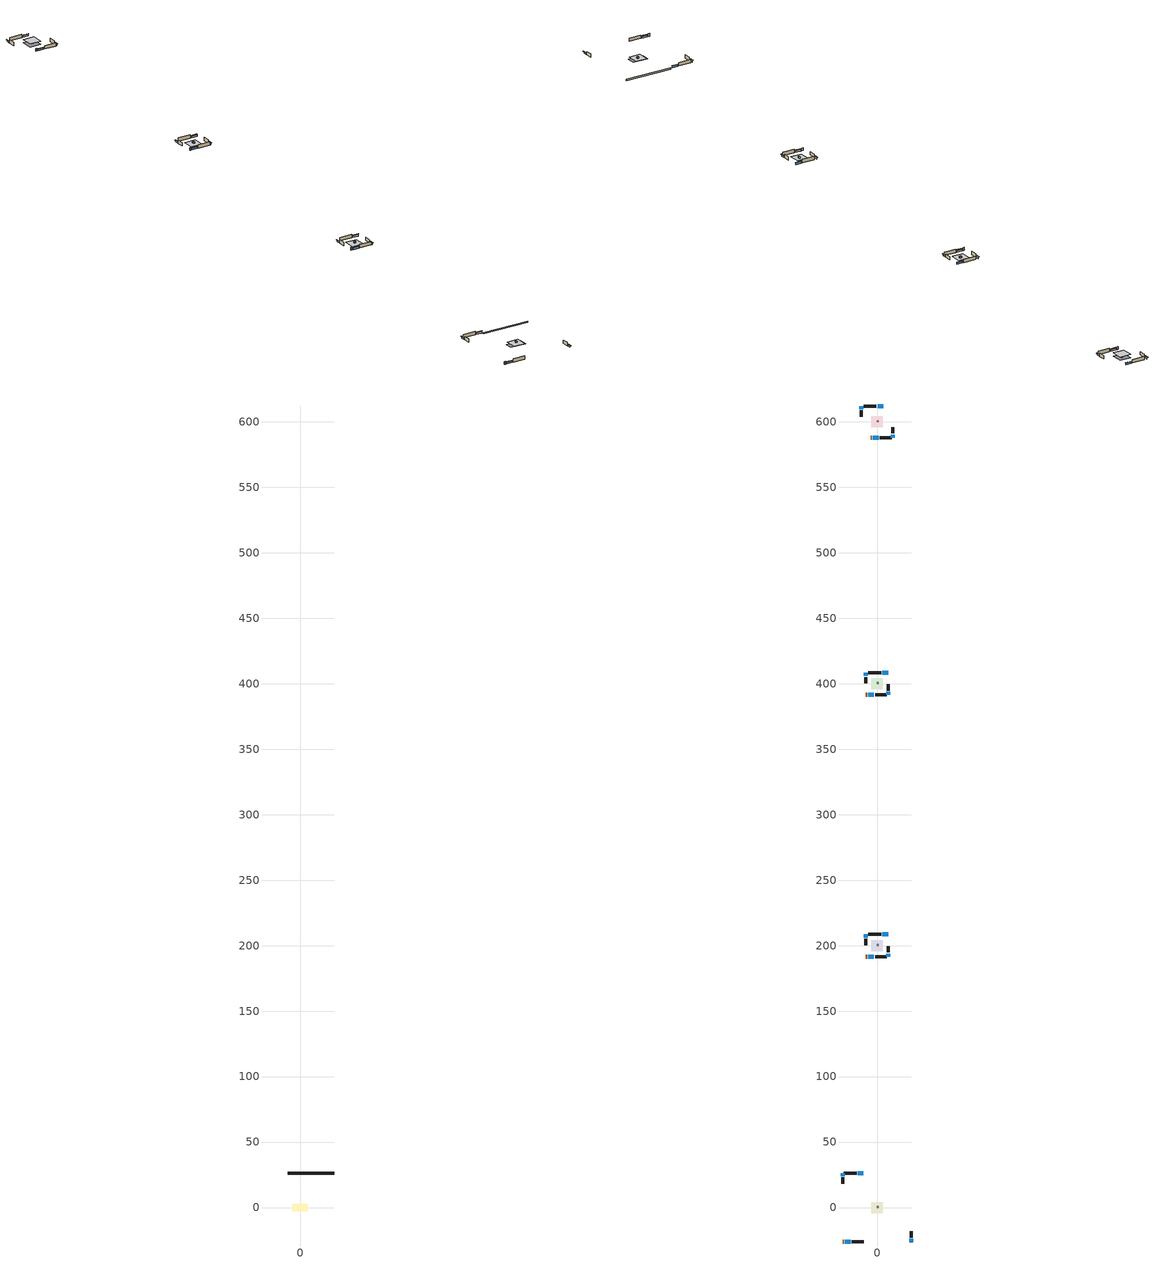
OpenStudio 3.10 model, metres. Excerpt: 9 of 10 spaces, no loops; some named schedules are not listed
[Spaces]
unit1_crawlspace___unvented_1
 floor foundation (unit1_Slab1_construction): -5.95,-2.98 -5.95,2.98 5.95,2.98 5.95,-2.98 z-0.91
 wall foundation (unit1_FoundationWall1_construction): 26.34,26.34 -9.39,26.34 z-0.91:0
unit1_central_ac_and_furnace_airloop_ret_air_space
 floor adiabatic (unit1_AdiabaticConst): 0,0 0,1 1,1 1,0 z0
 wall adiabatic (unit1_AdiabaticConst): 0,0 1,0 1,1 0,1 0,0 z0:1
 ceiling adiabatic (unit1_AdiabaticConst): 1,0 1,1 0,1 0,0 z1
unit1_conditioned_space_1
 floor to unit1_crawlspace___unvented_1 (unit1_Floor1_construction): -4.21,-4.21 -4.21,4.21 4.21,4.21 4.21,-4.21 z0
 wall outside (unit1_AdiabaticWallConstruction_1): -26.34,-26.34 -25.42,-26.34 z0:2.03
 wall outside (unit1_AdiabaticWallConstruction): -26.34,26.34 -26.34,23.89 / 26.34,-26.34 26.34,-23.89 z0:1.07; -24.49,-26.34 -20.09,-26.34 / -10.32,26.34 -14.72,26.34 z0:1.19
 wall outside (unit1_Wall4_construction): -26.34,22.96 -26.34,18.07 z0:2.44
 wall outside (unit1_Wall3_construction): -19.16,-26.34 -10.16,-26.34 z0:2.44
 wall outside (unit1_Wall2_construction): 26.34,-22.96 26.34,-18.07 z0:2.44
 wall outside (unit1_Wall1_construction): -15.65,26.34 -25.41,26.34 z0:2.44
 window (unit1_WindowConstruction_3): -26.34,26.34 -26.34,23.89 z0:1.07
 window (unit1_WindowConstruction_2): -24.49,-26.34 -20.09,-26.34 z0:1.19
 window (unit1_WindowConstruction_1): 26.34,-26.34 26.34,-23.89 z0:1.07
 window (unit1_WindowConstruction): -10.32,26.34 -14.72,26.34 z0:1.19
 door (unit1_Door): -26.34,-26.34 -25.42,-26.34 z0:2.03
 ceiling adiabatic (unit1_Floor2_construction): 4.21,-4.21 4.21,4.21 -4.21,4.21 -4.21,-4.21 z0
unit2_central_ac_and_furnace_airloop_ret_air_space
 floor adiabatic (unit2_AdiabaticConst): 0,200 0,201 1,201 1,200 z0
 wall adiabatic (unit2_AdiabaticConst): 0,200 1,200 1,201 0,201 0,200 z0:1
 ceiling adiabatic (unit2_AdiabaticConst): 1,200 1,201 0,201 0,200 z1
unit2_conditioned_space_1
 floor adiabatic (unit2_Floor1_2_construction): -4.21,195.79 -4.21,204.21 4.21,204.21 4.21,195.79 z0
 wall outside (unit2_AdiabaticWallConstruction_1): -8.55,191.45 -7.64,191.45 z0:2.03
 wall outside (unit2_AdiabaticWallConstruction): -8.55,208.55 -8.55,206.1 / 8.55,191.45 8.55,193.9 z0:1.07; -6.71,191.45 -2.31,191.45 / 8.55,208.55 4.15,208.55 z0:1.19
 wall outside (unit2_Wall4_2_construction): -8.55,205.17 -8.55,200.29 z0:2.44
 wall outside (unit2_Wall3_2_construction): -1.38,191.45 7.62,191.45 z0:2.44
 wall outside (unit2_Wall2_2_construction): 8.55,194.83 8.55,199.71 z0:2.44
 wall outside (unit2_Wall1_2_construction): 3.22,208.55 -6.54,208.55 z0:2.44
 window (unit2_WindowConstruction_3): -8.55,208.55 -8.55,206.1 z0:1.07
 window (unit2_WindowConstruction_2): -6.71,191.45 -2.31,191.45 z0:1.19
 window (unit2_WindowConstruction_1): 8.55,191.45 8.55,193.9 z0:1.07
 window (unit2_WindowConstruction): 8.55,208.55 4.15,208.55 z0:1.19
 door (unit2_Door): -8.55,191.45 -7.64,191.45 z0:2.03
 ceiling adiabatic (unit2_Floor2_2_construction): 4.21,195.79 4.21,204.21 -4.21,204.21 -4.21,195.79 z0
unit3_central_ac_and_furnace_airloop_ret_air_space
 floor adiabatic (unit3_AdiabaticConst): 0,400 0,401 1,401 1,400 z0
 wall adiabatic (unit3_AdiabaticConst): 0,400 1,400 1,401 0,401 0,400 z0:1
 ceiling adiabatic (unit3_AdiabaticConst): 1,400 1,401 0,401 0,400 z1
unit3_conditioned_space_1
 floor adiabatic (unit3_Floor1_3_construction): -4.21,395.79 -4.21,404.21 4.21,404.21 4.21,395.79 z0
 wall outside (unit3_AdiabaticWallConstruction_1): -8.55,391.45 -7.64,391.45 z0:2.03
 wall outside (unit3_AdiabaticWallConstruction): -8.55,408.55 -8.55,406.1 / 8.55,391.45 8.55,393.9 z0:1.07; -6.71,391.45 -2.31,391.45 / 8.55,408.55 4.15,408.55 z0:1.19
 wall outside (unit3_Wall4_3_construction): -8.55,405.17 -8.55,400.29 z0:2.44
 wall outside (unit3_Wall3_3_construction): -1.38,391.45 7.62,391.45 z0:2.44
 wall outside (unit3_Wall2_3_construction): 8.55,394.83 8.55,399.71 z0:2.44
 wall outside (unit3_Wall1_3_construction): 3.22,408.55 -6.54,408.55 z0:2.44
 window (unit3_WindowConstruction_3): -8.55,408.55 -8.55,406.1 z0:1.07
 window (unit3_WindowConstruction_2): -6.71,391.45 -2.31,391.45 z0:1.19
 window (unit3_WindowConstruction_1): 8.55,391.45 8.55,393.9 z0:1.07
 window (unit3_WindowConstruction): 8.55,408.55 4.15,408.55 z0:1.19
 door (unit3_Door): -8.55,391.45 -7.64,391.45 z0:2.03
 ceiling adiabatic (unit3_Floor2_3_construction): 4.21,395.79 4.21,404.21 -4.21,404.21 -4.21,395.79 z0
unit4_central_ac_and_furnace_airloop_ret_air_space
 floor adiabatic (unit4_AdiabaticConst): 0,600 0,601 1,601 1,600 z0
 wall adiabatic (unit4_AdiabaticConst): 0,600 1,600 1,601 0,601 0,600 z0:1
 ceiling adiabatic (unit4_AdiabaticConst): 1,600 1,601 0,601 0,600 z1
unit4_conditioned_space_1
 floor adiabatic (unit4_Floor1_4_construction): -4.21,595.79 -4.21,604.21 4.21,604.21 4.21,595.79 z0
 wall outside (unit4_AdiabaticWallConstruction_1): -4.94,587.84 -4.02,587.84 z0:2.03
 wall outside (unit4_AdiabaticWallConstruction): -12.16,612.16 -12.16,609.71 / 12.16,587.84 12.16,590.29 z0:1.07; -3.1,587.84 1.31,587.84 / 4.94,612.16 0.54,612.16 z0:1.19
 wall outside (unit4_Wall4_4_construction): -12.16,608.79 -12.16,603.9 z0:2.44
 wall outside (unit4_Wall3_4_construction): 2.23,587.84 11.23,587.84 z0:2.44
 wall outside (unit4_Wall2_4_construction): 12.16,591.21 12.16,596.1 z0:2.44
 wall outside (unit4_Wall1_4_construction): -0.39,612.16 -10.15,612.16 z0:2.44
 window (unit4_WindowConstruction_3): -12.16,612.16 -12.16,609.71 z0:1.07
 window (unit4_WindowConstruction_2): -3.1,587.84 1.3,587.84 z0:1.19
 window (unit4_WindowConstruction_1): 12.16,587.84 12.16,590.29 z0:1.07
 window (unit4_WindowConstruction): 4.94,612.16 0.54,612.16 z0:1.19
 door (unit4_Door): -4.94,587.84 -4.02,587.84 z0:2.03
 ceiling to unit4_attic___vented_1 (unit4_Floor2_4_construction): 4.21,595.79 4.21,604.21 -4.21,604.21 -4.21,595.79 z2.44
shading: -26.34,23.58 -26.34,26.64 -26.95,26.64 -26.95,23.58 z1.37; -19.79,-26.34 -24.8,-26.34 -24.8,-26.95 -19.79,-26.95 z1.49; 26.34,-23.58 26.34,-26.64 26.95,-26.64 26.95,-23.58 z1.37; -15.02,26.34 -10.01,26.34 -10.01,26.95 -15.02,26.95 z1.49; -8.55,205.8 -8.55,208.85 -9.16,208.85 -9.16,205.8 z1.37; -2,191.45 -7.01,191.45 -7.01,190.84 -2,190.84 z1.49; 8.55,194.2 8.55,191.15 9.16,191.15 9.16,194.2 z1.37; 3.85,208.55 8.85,208.55 8.85,209.16 3.85,209.16 z1.49; -8.55,405.8 -8.55,408.85 -9.16,408.85 -9.16,405.8 z1.37; -2,391.45 -7.01,391.45 -7.01,390.84 -2,390.84 z1.49; 8.55,394.2 8.55,391.15 9.16,391.15 9.16,394.2 z1.37; 3.85,408.55 8.85,408.55 8.85,409.16 3.85,409.16 z1.49; -12.16,609.41 -12.16,612.47 -12.77,612.47 -12.77,609.41 z1.37; 1.61,587.84 -3.4,587.84 -3.4,587.23 1.61,587.23 z1.49; 12.16,590.59 12.16,587.53 12.77,587.53 12.77,590.59 z1.37; 0.23,612.16 5.24,612.16 5.24,612.77 0.23,612.77 z1.49
[Site]
unit1_Buffalo_Niagara_Intl_Ap_NY: Latitude {deg}=42.93; Longitude {deg}=-78.73; Time Zone {hr}=-5; Elevation {m}=215; Terrain=Suburbs; Keep Site Location Information=Yes
[Site:GroundTemperature:Shallow]
4.30207, 2.29327, 2.1324, 3.08568, 6.91256, 10.7216, 14.0239, 16.1158, 16.2935, 14.5921, 11.374, 7.68183
[Site:WaterMainsTemperature]
Calculation Method=Schedule; Temperature Schedule=unit1_mains_temperature_schedule
[Building]
Building 1
[Construction]
unit1_AdiabaticConst: unit1_Adiabatic
unit1_furniture_construction_conditioned_space_1: unit1_furniture_material_conditioned_space_1
unit1_PartitionWallConstruction: unit1_gypsum_board, unit1_wall_stud_and_cavity_2, unit1_gypsum_board
unit1_AdiabaticWallConstruction_1: unit1_wood_siding_2, unit1_wall_rigid_ins, unit1_wall_stud_and_cavity_1, unit1_gypsum_board
unit1_Door: unit1_door_material
unit1_AdiabaticWallConstruction: unit1_wood_siding_1, unit1_wall_rigid_ins, unit1_wall_stud_and_cavity_1, unit1_gypsum_board
unit1_WindowConstruction_3; unit1_WindowConstruction_2; unit1_WindowConstruction_1; unit1_WindowConstruction: unit1_WindowMaterial
unit1_Slab1_construction: unit1_soil_0_5_in_
unit1_FoundationWall1_construction: unit1_concrete_8_0_in_
unit1_Floor2_construction: unit1_ceiling_stud_and_cavity, unit1_gypsum_board_1
unit1_Floor1_construction: unit1_floor_stud_and_cavity, unit1_floor_rigid_ins, unit1_osb_sheathing_0_75_in_, unit1_floor_covering
unit1_Wall4_construction; unit1_Wall3_construction; unit1_Wall2_construction; unit1_Wall1_construction: unit1_wood_siding, unit1_osb_sheathing_0_5_in_, unit1_wall_stud_and_cavity, unit1_gypsum_board
unit2_AdiabaticConst: unit2_Adiabatic
unit2_furniture_construction_conditioned_space_1: unit2_furniture_material_conditioned_space_1
unit2_PartitionWallConstruction: unit2_gypsum_board, unit2_wall_stud_and_cavity_2, unit2_gypsum_board
unit2_AdiabaticWallConstruction_1: unit2_wood_siding_2, unit2_wall_rigid_ins, unit2_wall_stud_and_cavity_1, unit2_gypsum_board
unit2_Door: unit2_door_material
unit2_AdiabaticWallConstruction: unit2_wood_siding_1, unit2_wall_rigid_ins, unit2_wall_stud_and_cavity_1, unit2_gypsum_board
unit2_WindowConstruction_3; unit2_WindowConstruction_2; unit2_WindowConstruction_1; unit2_WindowConstruction: unit2_WindowMaterial
unit2_Floor2_2_construction: unit2_ceiling_stud_and_cavity, unit2_gypsum_board_1
unit2_Floor1_2_construction: unit2_floor_stud_and_cavity, unit2_osb_sheathing_0_75_in_, unit2_floor_covering
unit2_Wall4_2_construction; unit2_Wall3_2_construction; unit2_Wall2_2_construction; unit2_Wall1_2_construction: unit2_wood_siding, unit2_osb_sheathing_0_5_in_, unit2_wall_stud_and_cavity, unit2_gypsum_board
unit3_AdiabaticConst: unit3_Adiabatic
unit3_furniture_construction_conditioned_space_1: unit3_furniture_material_conditioned_space_1
unit3_PartitionWallConstruction: unit3_gypsum_board, unit3_wall_stud_and_cavity_2, unit3_gypsum_board
unit3_AdiabaticWallConstruction_1: unit3_wood_siding_2, unit3_wall_rigid_ins, unit3_wall_stud_and_cavity_1, unit3_gypsum_board
unit3_Door: unit3_door_material
unit3_AdiabaticWallConstruction: unit3_wood_siding_1, unit3_wall_rigid_ins, unit3_wall_stud_and_cavity_1, unit3_gypsum_board
unit3_WindowConstruction_3; unit3_WindowConstruction_2; unit3_WindowConstruction_1; unit3_WindowConstruction: unit3_WindowMaterial
unit3_Floor2_3_construction: unit3_ceiling_stud_and_cavity, unit3_gypsum_board_1
unit3_Floor1_3_construction: unit3_floor_stud_and_cavity, unit3_osb_sheathing_0_75_in_, unit3_floor_covering
unit3_Wall4_3_construction; unit3_Wall3_3_construction; unit3_Wall2_3_construction; unit3_Wall1_3_construction: unit3_wood_siding, unit3_osb_sheathing_0_5_in_, unit3_wall_stud_and_cavity, unit3_gypsum_board
unit4_AdiabaticConst: unit4_Adiabatic
unit4_furniture_construction_conditioned_space_1: unit4_furniture_material_conditioned_space_1
unit4_PartitionWallConstruction: unit4_gypsum_board, unit4_wall_stud_and_cavity_3, unit4_gypsum_board
unit4_AdiabaticWallConstruction_1: unit4_wood_siding_2, unit4_wall_rigid_ins, unit4_wall_stud_and_cavity_2, unit4_gypsum_board
unit4_Door: unit4_door_material
unit4_AdiabaticWallConstruction: unit4_wood_siding_1, unit4_wall_rigid_ins, unit4_wall_stud_and_cavity_2, unit4_gypsum_board
unit4_WindowConstruction_3; unit4_WindowConstruction_2; unit4_WindowConstruction_1; unit4_WindowConstruction: unit4_WindowMaterial
unit4_Floor2_4_construction: unit4_ceiling_loosefill_ins, unit4_ceiling_stud_and_cavity, unit4_gypsum_board
unit4_Floor1_4_construction: unit4_floor_stud_and_cavity, unit4_osb_sheathing_0_75_in_, unit4_floor_covering
unit4_Wall4_4_construction; unit4_Wall3_4_construction; unit4_Wall2_4_construction; unit4_Wall1_4_construction: unit4_wood_siding, unit4_osb_sheathing_0_5_in__1, unit4_wall_stud_and_cavity, unit4_gypsum_board
[Material:NoMass] Roughness=Rough; Thermal Resistance {m2-K/W}=176.1
unit1_Adiabatic; unit2_Adiabatic; unit3_Adiabatic; unit4_Adiabatic
[Material] Roughness=Rough
Name | Thickness {m} | Conductivity {W/m-K} | Density {kg/m3} | Specific Heat {J/kg-K} | Thermal Absorptance | Solar Absorptance | Visible Absorptance
unit1_furniture_material_conditioned_space_1; unit2_furniture_material_conditioned_space_1; unit3_furniture_material_conditioned_space_1; unit4_furniture_material_conditioned_space_1 | 0.1524 | 0.115458 | 640.8 | 1214.23 | 0.9 | 0.6 | 0.6
unit1_wall_stud_and_cavity_2; unit2_wall_stud_and_cavity_2; unit3_wall_stud_and_cavity_2; unit4_wall_stud_and_cavity_3 | 0.0889 | 0.391764 | 83.0341 | 1211.67 | 0.9 | 0.7 | 0.7
unit1_wood_siding_2; unit1_wood_siding_1; unit2_wood_siding_2; unit2_wood_siding_1; unit3_wood_siding_2; unit3_wood_siding_1; unit4_wood_siding_2; unit4_wood_siding_1 | 0.0254 | 0.102417 | 544.68 | 1172.36
unit1_door_material; unit2_door_material; unit3_door_material; unit4_door_material | 0.04445 | 0.0716541 | 512.64 | 1214.23 | 0.9 | 0.7 | 0.7
unit1_wall_stud_and_cavity_1; unit2_wall_stud_and_cavity_1; unit3_wall_stud_and_cavity_1; unit4_wall_stud_and_cavity_2 | 0.0889 | 0.380278 | 52.3479 | 1209.89 | 0.9 | 0.7 | 0.7
unit1_wall_rigid_ins; unit2_wall_rigid_ins; unit3_wall_rigid_ins; unit4_wall_rigid_ins | 0.512978 | 0.029427 | 32.04 | 1214.23 | 0.9 | 0.7 | 0.7
unit1_soil_0_5_in_ | 0.0127 | 1.731 | 1842.3 | 418.7 | 0.9 | 0.7 | 0.7
unit1_concrete_8_0_in_ | 0.2032 | 1.803125 | 2242.8 | 837.4 | 0.9 | 0.7 | 0.7
unit1_gypsum_board_1; unit2_gypsum_board_1; unit3_gypsum_board_1 | 0.00254 | 0.160291 | 801 | 837.4 | 0.9 | 0.6 | 0.6
unit1_ceiling_stud_and_cavity; unit2_ceiling_stud_and_cavity; unit3_ceiling_stud_and_cavity | 0.0889 | 1.05181 | 20.9862 | 1087.66 | 0.9 | 0.7 | 0.7
unit1_floor_covering; unit2_floor_covering; unit3_floor_covering; unit4_floor_covering | 0.0127 | 0.0433444 | 54.468 | 1339.84 | 0.9 | 0.6 | 0.6
unit1_osb_sheathing_0_75_in_; unit2_osb_sheathing_0_75_in_; unit3_osb_sheathing_0_75_in_; unit4_osb_sheathing_0_75_in_ | 0.01905 | 0.115458 | 512.64 | 1214.23 | 0.9 | 0.7 | 0.7
unit1_floor_rigid_ins | 0.103632 | 0.029427 | 32.04 | 1214.23 | 0.9 | 0.7 | 0.7
unit1_floor_stud_and_cavity | 0.1397 | 0.21683 | 92.3553 | 1139.71 | 0.9 | 0.7 | 0.7
unit1_gypsum_board; unit2_gypsum_board; unit3_gypsum_board; unit4_gypsum_board | 0.0127 | 0.160291 | 801 | 837.4 | 0.9 | 0.6 | 0.6
unit1_wall_stud_and_cavity; unit2_wall_stud_and_cavity; unit3_wall_stud_and_cavity; unit4_wall_stud_and_cavity | 0.1397 | 0.0929022 | 139.0536 | 1170.24 | 0.9 | 0.7 | 0.7
unit1_osb_sheathing_0_5_in_; unit2_osb_sheathing_0_5_in_; unit3_osb_sheathing_0_5_in_; unit4_osb_sheathing_0_5_in__1 | 0.0127 | 0.115458 | 512.64 | 1214.23 | 0.9 | 0.7 | 0.7
unit1_wood_siding; unit2_wood_siding; unit3_wood_siding; unit4_wood_siding | 0.0254 | 0.102417 | 544.68 | 1172.36 | 0.9 | 0.7 | 0.7
unit2_floor_stud_and_cavity; unit3_floor_stud_and_cavity; unit4_floor_stud_and_cavity | 0.1397 | 0.923637 | 92.3553 | 1139.71 | 0.9 | 0.7 | 0.7
unit4_ceiling_stud_and_cavity | 0.1397 | 0.0824711 | 65.682 | 1177.47 | 0.9 | 0.7 | 0.7
unit4_ceiling_loosefill_ins | 0.169333 | 0.0480833 | 16.02 | 1046.75 | 0.9 | 0.7 | 0.7
[WindowMaterial:SimpleGlazingSystem] U-Factor {W/m2-K}=2.10086; Solar Heat Gain Coefficient=0.3
unit1_WindowMaterial; unit2_WindowMaterial; unit3_WindowMaterial; unit4_WindowMaterial
[Foundation:Kiva:Settings]
Soil Conductivity {W/m-K}=1.731; Soil Density {kg/m3}=1842.3; Soil Specific Heat {J/kg-K}=418.7; Ground Solar Absorptivity=0.9; Ground Thermal Absorptivity=0.9; Ground Surface Roughness {m}=0.03; Far-Field Width {m}=40; Deep-Ground Boundary Condition=ZeroFlux; Deep-Ground Depth {m}=40; Minimum Cell Dimension {m}=0.2; Maximum Cell Growth Coefficient=3; Simulation Timestep=Timestep
[ElectricEquipment]
Name | Electric Equipment Definition | Space or SpaceType | Schedule
unit1_mech_vent_bath_fan_0 | unit1_mech_vent_bath_fan_0 | unit1_conditioned_space_1 | unit1_mech_vent_bath_fan_0_schedule
unit1_mech_vent_range_fan_0 | unit1_mech_vent_range_fan_0 | unit1_conditioned_space_1 | unit1_mech_vent_range_fan_0_schedule
unit1_mech_vent_house_fan_cfis | unit1_mech_vent_house_fan_cfis | unit1_conditioned_space_1 | unit1_mech_vent_house_fan_cfis_schedule
unit1_mech_vent_house_fan | unit1_mech_vent_house_fan | unit1_conditioned_space_1 | unit1_mech_vent_house_fan_schedule
unit1_whole_house_fan | unit1_whole_house_fan | unit1_conditioned_space_1 | Always On Discrete
unit1_misc_plug_loads | unit1_misc_plug_loads | unit1_conditioned_space_1 | unit1_plug_loads_other
unit1_misc_tv | unit1_misc_tv | unit1_conditioned_space_1 | unit1_plug_loads_tv
unit1_cooking_range | unit1_cooking_range | unit1_conditioned_space_1 | unit1_cooking_range
unit1_fridge | unit1_fridge | unit1_conditioned_space_1 | unit1_fridge_schedule
unit1_dishwasher | unit1_dishwasher | unit1_conditioned_space_1 | unit1_dishwasher
unit1_clothes_dryer | unit1_clothes_dryer | unit1_conditioned_space_1 | unit1_clothes_dryer
unit1_clothes_washer | unit1_clothes_washer | unit1_conditioned_space_1 | unit1_clothes_washer
unit1_ceiling_fan | unit1_ceiling_fan | unit1_conditioned_space_1 | unit1_ceiling_fan
unit2_mech_vent_bath_fan_0 | unit2_mech_vent_bath_fan_0 | unit2_conditioned_space_1 | unit2_mech_vent_bath_fan_0_schedule
unit2_mech_vent_range_fan_0 | unit2_mech_vent_range_fan_0 | unit2_conditioned_space_1 | unit2_mech_vent_range_fan_0_schedule
unit2_mech_vent_house_fan_cfis | unit2_mech_vent_house_fan_cfis | unit2_conditioned_space_1 | unit2_mech_vent_house_fan_cfis_schedule
unit2_whole_house_fan | unit2_whole_house_fan | unit2_conditioned_space_1 | unit2_Always_On_Discrete
unit2_misc_plug_loads | unit2_misc_plug_loads | unit2_conditioned_space_1 | unit2_plug_loads_other
unit2_misc_tv | unit2_misc_tv | unit2_conditioned_space_1 | unit2_plug_loads_tv
unit2_cooking_range | unit2_cooking_range | unit2_conditioned_space_1 | unit2_cooking_range
unit2_fridge | unit2_fridge | unit2_conditioned_space_1 | unit2_fridge_schedule
unit2_dishwasher | unit2_dishwasher | unit2_conditioned_space_1 | unit2_dishwasher
unit2_clothes_dryer | unit2_clothes_dryer | unit2_conditioned_space_1 | unit2_clothes_dryer
unit2_clothes_washer | unit2_clothes_washer | unit2_conditioned_space_1 | unit2_clothes_washer
unit2_ceiling_fan | unit2_ceiling_fan | unit2_conditioned_space_1 | unit2_ceiling_fan
unit2_mech_vent_house_fan | unit2_mech_vent_house_fan | unit2_conditioned_space_1 | unit2_mech_vent_house_fan_schedule
unit3_mech_vent_bath_fan_0 | unit3_mech_vent_bath_fan_0 | unit3_conditioned_space_1 | unit3_mech_vent_bath_fan_0_schedule
unit3_mech_vent_range_fan_0 | unit3_mech_vent_range_fan_0 | unit3_conditioned_space_1 | unit3_mech_vent_range_fan_0_schedule
unit3_mech_vent_house_fan_cfis | unit3_mech_vent_house_fan_cfis | unit3_conditioned_space_1 | unit3_mech_vent_house_fan_cfis_schedule
unit3_mech_vent_house_fan | unit3_mech_vent_house_fan | unit3_conditioned_space_1 | unit3_mech_vent_house_fan_schedule
unit3_whole_house_fan | unit3_whole_house_fan | unit3_conditioned_space_1 | unit3_Always_On_Discrete
unit3_misc_plug_loads | unit3_misc_plug_loads | unit3_conditioned_space_1 | unit3_plug_loads_other
unit3_misc_tv | unit3_misc_tv | unit3_conditioned_space_1 | unit3_plug_loads_tv
unit3_cooking_range | unit3_cooking_range | unit3_conditioned_space_1 | unit3_cooking_range
unit3_fridge | unit3_fridge | unit3_conditioned_space_1 | unit3_fridge_schedule
unit3_dishwasher | unit3_dishwasher | unit3_conditioned_space_1 | unit3_dishwasher
unit3_clothes_dryer | unit3_clothes_dryer | unit3_conditioned_space_1 | unit3_clothes_dryer
unit3_clothes_washer | unit3_clothes_washer | unit3_conditioned_space_1 | unit3_clothes_washer
unit3_ceiling_fan | unit3_ceiling_fan | unit3_conditioned_space_1 | unit3_ceiling_fan
unit4_mech_vent_bath_fan_0 | unit4_mech_vent_bath_fan_0 | unit4_conditioned_space_1 | unit4_mech_vent_bath_fan_0_schedule
unit4_mech_vent_range_fan_0 | unit4_mech_vent_range_fan_0 | unit4_conditioned_space_1 | unit4_mech_vent_range_fan_0_schedule
unit4_mech_vent_house_fan_cfis | unit4_mech_vent_house_fan_cfis | unit4_conditioned_space_1 | unit4_mech_vent_house_fan_cfis_schedule
unit4_mech_vent_house_fan | unit4_mech_vent_house_fan | unit4_conditioned_space_1 | unit4_mech_vent_house_fan_schedule
unit4_whole_house_fan | unit4_whole_house_fan | unit4_conditioned_space_1 | unit4_Always_On_Discrete
unit4_misc_plug_loads | unit4_misc_plug_loads | unit4_conditioned_space_1 | unit4_plug_loads_other
unit4_misc_tv | unit4_misc_tv | unit4_conditioned_space_1 | unit4_plug_loads_tv
unit4_cooking_range | unit4_cooking_range | unit4_conditioned_space_1 | unit4_cooking_range
unit4_fridge | unit4_fridge | unit4_conditioned_space_1 | unit4_fridge_schedule
unit4_dishwasher | unit4_dishwasher | unit4_conditioned_space_1 | unit4_dishwasher
unit4_clothes_dryer | unit4_clothes_dryer | unit4_conditioned_space_1 | unit4_clothes_dryer
unit4_clothes_washer | unit4_clothes_washer | unit4_conditioned_space_1 | unit4_clothes_washer
unit4_ceiling_fan | unit4_ceiling_fan | unit4_conditioned_space_1 | unit4_ceiling_fan
[ElectricEquipment:Definition] Design Level Calculation Method=EquipmentLevel
Name | Design Level {W} | Fraction Latent | Fraction Radiant | Fraction Lost
unit1_mech_vent_bath_fan_0; unit1_mech_vent_range_fan_0; unit2_mech_vent_bath_fan_0; unit2_mech_vent_range_fan_0; unit3_mech_vent_bath_fan_0; unit3_mech_vent_range_fan_0; unit4_mech_vent_bath_fan_0; unit4_mech_vent_range_fan_0 | 30 | 0 | 0 | 1
unit1_mech_vent_house_fan_cfis; unit2_mech_vent_house_fan_cfis; unit3_mech_vent_house_fan_cfis; unit4_mech_vent_house_fan_cfis | 0 | 0 | 0 | 0
unit1_mech_vent_house_fan; unit1_whole_house_fan; unit2_mech_vent_house_fan; unit2_whole_house_fan; unit3_mech_vent_house_fan; unit3_whole_house_fan; unit4_mech_vent_house_fan; unit4_whole_house_fan | 0 | 0 | 0 | 1
unit1_misc_plug_loads | 128.613 | 0.045 | 0.513 | 0.1
unit1_misc_tv | 407.323 | 0 | 0.6 | 0
unit1_cooking_range | 102.038 | 0.16 | 0.384 | 0.2
unit1_fridge; unit2_fridge; unit3_fridge; unit4_fridge | 78.8813 | 0 | 0.6 | 0
unit1_dishwasher | 740.818 | 0.3 | 0.18 | 0.4
unit1_clothes_dryer | 499.627 | 0.015 | 0.081 | 0.85
unit1_clothes_washer | 1279.03 | 0.03 | 0.162 | 0.7
unit1_ceiling_fan | 58.3651 | 0 | 0.558 | 0
unit2_misc_plug_loads | 129.668 | 0.045 | 0.513 | 0.1
unit2_misc_tv | 514.074 | 0 | 0.6 | 0
unit2_cooking_range | 91.2667 | 0.16 | 0.384 | 0.2
unit2_dishwasher | 402.111 | 0.3 | 0.18 | 0.4
unit2_clothes_dryer | 303.047 | 0.015 | 0.081 | 0.85
unit2_clothes_washer | 832.117 | 0.03 | 0.162 | 0.7
unit2_ceiling_fan | 55.8546 | 0 | 0.558 | 0
unit3_misc_plug_loads | 130.7 | 0.045 | 0.513 | 0.1
unit3_misc_tv | 515.429 | 0 | 0.6 | 0
unit3_cooking_range | 85.6421 | 0.16 | 0.384 | 0.2
unit3_dishwasher | 577.46 | 0.3 | 0.18 | 0.4
unit3_clothes_dryer | 527.382 | 0.015 | 0.081 | 0.85
unit3_clothes_washer | 765.44 | 0.03 | 0.162 | 0.7
unit3_ceiling_fan | 55.8833 | 0 | 0.558 | 0
unit4_misc_plug_loads | 127.623 | 0.045 | 0.513 | 0.1
unit4_misc_tv | 398.851 | 0 | 0.6 | 0
unit4_cooking_range | 67.538 | 0.16 | 0.384 | 0.2
unit4_dishwasher | 626.051 | 0.3 | 0.18 | 0.4
unit4_clothes_dryer | 238.256 | 0.015 | 0.081 | 0.85
unit4_clothes_washer | 859.361 | 0.03 | 0.162 | 0.7
unit4_ceiling_fan | 61.0882 | 0 | 0.558 | 0
[EnergyManagementSystem:Actuator]
Name | Actuated Component | Actuated Component Type | Actuated Component Control Type | Zone or Space
unit1_mech_vent_house_fan_latent_load_act | unit1_mech_vent_house_fan_latent_load | OtherEquipment | Power Level | unit1_conditioned_space_1
unit1_mech_vent_house_fan_sensible_load_act | unit1_mech_vent_house_fan_sensible_load | OtherEquipment | Power Level | unit1_conditioned_space_1
unit1_mech_vent_house_fan_cfis_act | unit1_mech_vent_house_fan_cfis | ElectricEquipment | Electricity Rate | unit1_conditioned_space_1
unit1_whole_house_fan_act | unit1_whole_house_fan | ElectricEquipment | Electricity Rate | unit1_conditioned_space_1
unit1_central_ac_and_furnace_airloop_0_SupLatLkToDZ_act | unit1_central_ac_and_furnace_airloop_0_SupLatLkToDZ | OtherEquipment | Power Level | unit1_crawlspace___unvented_1
unit1_central_ac_and_furnace_airloop_0_SupSensLkToDZ_act | unit1_central_ac_and_furnace_airloop_0_SupSensLkToDZ | OtherEquipment | Power Level | unit1_crawlspace___unvented_1
unit1_central_ac_and_furnace_airloop_0_RetCondToDZ_act | unit1_central_ac_and_furnace_airloop_0_RetCondToDZ | OtherEquipment | Power Level | unit1_crawlspace___unvented_1
unit1_central_ac_and_furnace_airloop_0_SupCondToDZ_act | unit1_central_ac_and_furnace_airloop_0_SupCondToDZ | OtherEquipment | Power Level | unit1_crawlspace___unvented_1
unit1_central_ac_and_furnace_airloop_0_RetLatLkToRP_act | unit1_central_ac_and_furnace_airloop_0_RetLatLkToRP | OtherEquipment | Power Level | unit1_central_ac_and_furnace_airloop_ret_air_space
unit1_central_ac_and_furnace_airloop_0_RetSensLkToRP_act | unit1_central_ac_and_furnace_airloop_0_RetSensLkToRP | OtherEquipment | Power Level | unit1_central_ac_and_furnace_airloop_ret_air_space
unit1_central_ac_and_furnace_airloop_0_RetCondToRP_act | unit1_central_ac_and_furnace_airloop_0_RetCondToRP | OtherEquipment | Power Level | unit1_central_ac_and_furnace_airloop_ret_air_space
unit1_central_ac_and_furnace_airloop_0_SupCondToLv_act | unit1_central_ac_and_furnace_airloop_0_SupCondToLv | OtherEquipment | Power Level | unit1_conditioned_space_1
unit1_central_ac_and_furnace_airloop_0_SupLatLkToCond_act | unit1_central_ac_and_furnace_airloop_0_SupLatLkToCond | OtherEquipment | Power Level | unit1_conditioned_space_1
unit1_central_ac_and_furnace_airloop_0_SupSensLkToCond_act | unit1_central_ac_and_furnace_airloop_0_SupSensLkToCond | OtherEquipment | Power Level | unit1_conditioned_space_1
unit1_water_heater_ec_adj_act | unit1_water_heater_energy_adjustment1 | OtherEquipment | Power Level | unit1_conditioned_space_1
unit2_mech_vent_house_fan_latent_load_act | unit2_mech_vent_house_fan_latent_load | OtherEquipment | Power Level | unit2_conditioned_space_1
unit2_mech_vent_house_fan_sensible_load_act | unit2_mech_vent_house_fan_sensible_load | OtherEquipment | Power Level | unit2_conditioned_space_1
unit2_mech_vent_house_fan_cfis_act | unit2_mech_vent_house_fan_cfis | ElectricEquipment | Electricity Rate | unit2_conditioned_space_1
unit2_whole_house_fan_act | unit2_whole_house_fan | ElectricEquipment | Electricity Rate | unit2_conditioned_space_1
unit2_central_ac_and_furnace_airloop_0_SupLatLkToDZ_act | unit2_central_ac_and_furnace_airloop_0_SupLatLkToDZ | OtherEquipment | Power Level | unit2_conditioned_space_1
unit2_central_ac_and_furnace_airloop_0_SupSensLkToDZ_act | unit2_central_ac_and_furnace_airloop_0_SupSensLkToDZ | OtherEquipment | Power Level | unit2_conditioned_space_1
unit2_central_ac_and_furnace_airloop_0_RetCondToDZ_act | unit2_central_ac_and_furnace_airloop_0_RetCondToDZ | OtherEquipment | Power Level | unit2_conditioned_space_1
unit2_central_ac_and_furnace_airloop_0_SupCondToDZ_act | unit2_central_ac_and_furnace_airloop_0_SupCondToDZ | OtherEquipment | Power Level | unit2_conditioned_space_1
unit2_central_ac_and_furnace_airloop_0_RetLatLkToRP_act | unit2_central_ac_and_furnace_airloop_0_RetLatLkToRP | OtherEquipment | Power Level | unit2_central_ac_and_furnace_airloop_ret_air_space
unit2_central_ac_and_furnace_airloop_0_RetSensLkToRP_act | unit2_central_ac_and_furnace_airloop_0_RetSensLkToRP | OtherEquipment | Power Level | unit2_central_ac_and_furnace_airloop_ret_air_space
unit2_central_ac_and_furnace_airloop_0_RetCondToRP_act | unit2_central_ac_and_furnace_airloop_0_RetCondToRP | OtherEquipment | Power Level | unit2_central_ac_and_furnace_airloop_ret_air_space
unit2_central_ac_and_furnace_airloop_0_SupCondToLv_act | unit2_central_ac_and_furnace_airloop_0_SupCondToLv | OtherEquipment | Power Level | unit2_conditioned_space_1
unit2_central_ac_and_furnace_airloop_0_SupLatLkToCond_act | unit2_central_ac_and_furnace_airloop_0_SupLatLkToCond | OtherEquipment | Power Level | unit2_conditioned_space_1
unit2_central_ac_and_furnace_airloop_0_SupSensLkToCond_act | unit2_central_ac_and_furnace_airloop_0_SupSensLkToCond | OtherEquipment | Power Level | unit2_conditioned_space_1
unit2_water_heater_ec_adj_act | unit2_water_heater_energy_adjustment1 | OtherEquipment | Power Level | unit2_conditioned_space_1
unit3_mech_vent_house_fan_latent_load_act | unit3_mech_vent_house_fan_latent_load | OtherEquipment | Power Level | unit3_conditioned_space_1
unit3_mech_vent_house_fan_sensible_load_act | unit3_mech_vent_house_fan_sensible_load | OtherEquipment | Power Level | unit3_conditioned_space_1
unit3_mech_vent_house_fan_cfis_act | unit3_mech_vent_house_fan_cfis | ElectricEquipment | Electricity Rate | unit3_conditioned_space_1
unit3_whole_house_fan_act | unit3_whole_house_fan | ElectricEquipment | Electricity Rate | unit3_conditioned_space_1
unit3_central_ac_and_furnace_airloop_0_SupLatLkToDZ_act | unit3_central_ac_and_furnace_airloop_0_SupLatLkToDZ | OtherEquipment | Power Level | unit3_conditioned_space_1
[SpaceInfiltration:DesignFlowRate] Density Basis=Outdoor
Name | Space or SpaceType | Schedule | Design Flow Rate Calculation Method | Design Flow Rate {m3/s} | Air Changes per Hour {1/hr} | Constant Term Coefficient | Temperature Term Coefficient | Velocity Term Coefficient | Velocity Squared Term Coefficient
unit1_infil_flow; unit1_whole_house_fan_flow; unit1_natural_vent_flow | unit1_conditioned_space_1 | Always On Discrete | Flow/Space | 0
unit1_crawlspace_unvented_1_duct_leakage_imbalance_infil_flow | unit1_crawlspace___unvented_1 | Always On Discrete | Flow/Space | 0
unit1_infil_crawlspace___unvented_1 | unit1_crawlspace___unvented_1 | Always On Discrete | AirChanges/Hour |  | 0.1 | 1 | 0 | 0 | 0
unit2_infil_flow; unit2_whole_house_fan_flow; unit2_natural_vent_flow | unit2_conditioned_space_1 | unit2_Always_On_Discrete | Flow/Space | 0
unit3_infil_flow; unit3_whole_house_fan_flow; unit3_natural_vent_flow | unit3_conditioned_space_1 | unit3_Always_On_Discrete | Flow/Space | 0
unit4_infil_flow; unit4_whole_house_fan_flow; unit4_natural_vent_flow | unit4_conditioned_space_1 | unit4_Always_On_Discrete | Flow/Space | 0
[OtherEquipment]
Name | Other Equipment Definition | Space or SpaceType | Schedule | Fuel Type
unit1_mech_vent_house_fan_latent_load | unit1_mech_vent_house_fan_latent_load | unit1_conditioned_space_1 | Always On Discrete
unit1_mech_vent_house_fan_sensible_load | unit1_mech_vent_house_fan_sensible_load | unit1_conditioned_space_1 | Always On Discrete
unit1_central_ac_and_furnace_airloop_0_SupLatLkToDZ | unit1_central_ac_and_furnace_airloop_0_SupLatLkToDZ | unit1_crawlspace___unvented_1 | Always On Discrete
unit1_central_ac_and_furnace_airloop_0_SupSensLkToDZ | unit1_central_ac_and_furnace_airloop_0_SupSensLkToDZ | unit1_crawlspace___unvented_1 | Always On Discrete
unit1_central_ac_and_furnace_airloop_0_RetCondToDZ | unit1_central_ac_and_furnace_airloop_0_RetCondToDZ | unit1_crawlspace___unvented_1 | Always On Discrete
unit1_central_ac_and_furnace_airloop_0_SupCondToDZ | unit1_central_ac_and_furnace_airloop_0_SupCondToDZ | unit1_crawlspace___unvented_1 | Always On Discrete
unit1_central_ac_and_furnace_airloop_0_RetLatLkToRP | unit1_central_ac_and_furnace_airloop_0_RetLatLkToRP | unit1_central_ac_and_furnace_airloop_ret_air_space | Always On Discrete
unit1_central_ac_and_furnace_airloop_0_RetSensLkToRP | unit1_central_ac_and_furnace_airloop_0_RetSensLkToRP | unit1_central_ac_and_furnace_airloop_ret_air_space | Always On Discrete
unit1_central_ac_and_furnace_airloop_0_RetCondToRP | unit1_central_ac_and_furnace_airloop_0_RetCondToRP | unit1_central_ac_and_furnace_airloop_ret_air_space | Always On Discrete
unit1_central_ac_and_furnace_airloop_0_SupCondToLv | unit1_central_ac_and_furnace_airloop_0_SupCondToLv | unit1_conditioned_space_1 | Always On Discrete
unit1_central_ac_and_furnace_airloop_0_SupLatLkToCond | unit1_central_ac_and_furnace_airloop_0_SupLatLkToCond | unit1_conditioned_space_1 | Always On Discrete
unit1_central_ac_and_furnace_airloop_0_SupSensLkToCond | unit1_central_ac_and_furnace_airloop_0_SupSensLkToCond | unit1_conditioned_space_1 | Always On Discrete
unit1_general_water_use_latent | unit1_general_water_use_latent | unit1_conditioned_space_1 | unit1_general_water_use_schedule
unit1_general_water_use_sensible | unit1_general_water_use_sensible | unit1_conditioned_space_1 | unit1_general_water_use_schedule
unit1_cooking_range_1 | unit1_cooking_range_2 | unit1_conditioned_space_1 | unit1_cooking_range | NaturalGas
unit1_clothes_dryer_1 | unit1_clothes_dryer_2 | unit1_conditioned_space_1 | unit1_clothes_dryer | NaturalGas
unit1_water_heater_energy_adjustment1 | unit1_water_heater_energy_adjustment1 | unit1_conditioned_space_1 | Always On Discrete | NaturalGas
unit2_mech_vent_house_fan_latent_load | unit2_mech_vent_house_fan_latent_load | unit2_conditioned_space_1 | unit2_Always_On_Discrete
unit2_mech_vent_house_fan_sensible_load | unit2_mech_vent_house_fan_sensible_load | unit2_conditioned_space_1 | unit2_Always_On_Discrete
unit2_central_ac_and_furnace_airloop_0_SupLatLkToDZ | unit2_central_ac_and_furnace_airloop_0_SupLatLkToDZ | unit2_conditioned_space_1 | unit2_Always_On_Discrete
unit2_central_ac_and_furnace_airloop_0_SupSensLkToDZ | unit2_central_ac_and_furnace_airloop_0_SupSensLkToDZ | unit2_conditioned_space_1 | unit2_Always_On_Discrete
unit2_central_ac_and_furnace_airloop_0_RetCondToDZ | unit2_central_ac_and_furnace_airloop_0_RetCondToDZ | unit2_conditioned_space_1 | unit2_Always_On_Discrete
unit2_central_ac_and_furnace_airloop_0_SupCondToDZ | unit2_central_ac_and_furnace_airloop_0_SupCondToDZ | unit2_conditioned_space_1 | unit2_Always_On_Discrete
unit2_central_ac_and_furnace_airloop_0_RetLatLkToRP | unit2_central_ac_and_furnace_airloop_0_RetLatLkToRP | unit2_central_ac_and_furnace_airloop_ret_air_space | unit2_Always_On_Discrete
unit2_central_ac_and_furnace_airloop_0_RetSensLkToRP | unit2_central_ac_and_furnace_airloop_0_RetSensLkToRP | unit2_central_ac_and_furnace_airloop_ret_air_space | unit2_Always_On_Discrete
unit2_central_ac_and_furnace_airloop_0_RetCondToRP | unit2_central_ac_and_furnace_airloop_0_RetCondToRP | unit2_central_ac_and_furnace_airloop_ret_air_space | unit2_Always_On_Discrete
unit2_central_ac_and_furnace_airloop_0_SupCondToLv | unit2_central_ac_and_furnace_airloop_0_SupCondToLv | unit2_conditioned_space_1 | unit2_Always_On_Discrete
unit2_central_ac_and_furnace_airloop_0_SupLatLkToCond | unit2_central_ac_and_furnace_airloop_0_SupLatLkToCond | unit2_conditioned_space_1 | unit2_Always_On_Discrete
unit2_central_ac_and_furnace_airloop_0_SupSensLkToCond | unit2_central_ac_and_furnace_airloop_0_SupSensLkToCond | unit2_conditioned_space_1 | unit2_Always_On_Discrete
unit2_general_water_use_latent | unit2_general_water_use_latent | unit2_conditioned_space_1 | unit2_general_water_use_schedule
unit2_general_water_use_sensible | unit2_general_water_use_sensible | unit2_conditioned_space_1 | unit2_general_water_use_schedule
unit2_cooking_range_1 | unit2_cooking_range_2 | unit2_conditioned_space_1 | unit2_cooking_range | NaturalGas
unit2_clothes_dryer_1 | unit2_clothes_dryer_2 | unit2_conditioned_space_1 | unit2_clothes_dryer | NaturalGas
unit2_water_heater_energy_adjustment1 | unit2_water_heater_energy_adjustment1 | unit2_conditioned_space_1 | unit2_Always_On_Discrete | NaturalGas
unit3_mech_vent_house_fan_latent_load | unit3_mech_vent_house_fan_latent_load | unit3_conditioned_space_1 | unit3_Always_On_Discrete
unit3_mech_vent_house_fan_sensible_load | unit3_mech_vent_house_fan_sensible_load | unit3_conditioned_space_1 | unit3_Always_On_Discrete
unit3_central_ac_and_furnace_airloop_0_SupLatLkToDZ | unit3_central_ac_and_furnace_airloop_0_SupLatLkToDZ | unit3_conditioned_space_1 | unit3_Always_On_Discrete
unit3_central_ac_and_furnace_airloop_0_SupSensLkToDZ | unit3_central_ac_and_furnace_airloop_0_SupSensLkToDZ | unit3_conditioned_space_1 | unit3_Always_On_Discrete
unit3_central_ac_and_furnace_airloop_0_RetCondToDZ | unit3_central_ac_and_furnace_airloop_0_RetCondToDZ | unit3_conditioned_space_1 | unit3_Always_On_Discrete
unit3_central_ac_and_furnace_airloop_0_SupCondToDZ | unit3_central_ac_and_furnace_airloop_0_SupCondToDZ | unit3_conditioned_space_1 | unit3_Always_On_Discrete
unit3_central_ac_and_furnace_airloop_0_RetLatLkToRP | unit3_central_ac_and_furnace_airloop_0_RetLatLkToRP | unit3_central_ac_and_furnace_airloop_ret_air_space | unit3_Always_On_Discrete
unit3_central_ac_and_furnace_airloop_0_RetSensLkToRP | unit3_central_ac_and_furnace_airloop_0_RetSensLkToRP | unit3_central_ac_and_furnace_airloop_ret_air_space | unit3_Always_On_Discrete
unit3_central_ac_and_furnace_airloop_0_RetCondToRP | unit3_central_ac_and_furnace_airloop_0_RetCondToRP | unit3_central_ac_and_furnace_airloop_ret_air_space | unit3_Always_On_Discrete
unit3_central_ac_and_furnace_airloop_0_SupCondToLv | unit3_central_ac_and_furnace_airloop_0_SupCondToLv | unit3_conditioned_space_1 | unit3_Always_On_Discrete
unit3_central_ac_and_furnace_airloop_0_SupLatLkToCond | unit3_central_ac_and_furnace_airloop_0_SupLatLkToCond | unit3_conditioned_space_1 | unit3_Always_On_Discrete
unit3_central_ac_and_furnace_airloop_0_SupSensLkToCond | unit3_central_ac_and_furnace_airloop_0_SupSensLkToCond | unit3_conditioned_space_1 | unit3_Always_On_Discrete
unit3_general_water_use_latent | unit3_general_water_use_latent | unit3_conditioned_space_1 | unit3_general_water_use_schedule
unit3_general_water_use_sensible | unit3_general_water_use_sensible | unit3_conditioned_space_1 | unit3_general_water_use_schedule
unit3_cooking_range_1 | unit3_cooking_range_2 | unit3_conditioned_space_1 | unit3_cooking_range | NaturalGas
unit3_clothes_dryer_1 | unit3_clothes_dryer_2 | unit3_conditioned_space_1 | unit3_clothes_dryer | NaturalGas
unit3_water_heater_energy_adjustment1 | unit3_water_heater_energy_adjustment1 | unit3_conditioned_space_1 | unit3_Always_On_Discrete | NaturalGas
unit4_mech_vent_house_fan_latent_load | unit4_mech_vent_house_fan_latent_load | unit4_conditioned_space_1 | unit4_Always_On_Discrete
unit4_mech_vent_house_fan_sensible_load | unit4_mech_vent_house_fan_sensible_load | unit4_conditioned_space_1 | unit4_Always_On_Discrete
unit4_central_ac_and_furnace_airloop_0_RetLatLkToRP | unit4_central_ac_and_furnace_airloop_0_RetLatLkToRP | unit4_central_ac_and_furnace_airloop_ret_air_space | unit4_Always_On_Discrete
unit4_central_ac_and_furnace_airloop_0_RetSensLkToRP | unit4_central_ac_and_furnace_airloop_0_RetSensLkToRP | unit4_central_ac_and_furnace_airloop_ret_air_space | unit4_Always_On_Discrete
unit4_central_ac_and_furnace_airloop_0_RetCondToRP | unit4_central_ac_and_furnace_airloop_0_RetCondToRP | unit4_central_ac_and_furnace_airloop_ret_air_space | unit4_Always_On_Discrete
unit4_central_ac_and_furnace_airloop_0_SupCondToLv | unit4_central_ac_and_furnace_airloop_0_SupCondToLv | unit4_conditioned_space_1 | unit4_Always_On_Discrete
unit4_central_ac_and_furnace_airloop_0_SupLatLkToCond | unit4_central_ac_and_furnace_airloop_0_SupLatLkToCond | unit4_conditioned_space_1 | unit4_Always_On_Discrete
unit4_central_ac_and_furnace_airloop_0_SupSensLkToCond | unit4_central_ac_and_furnace_airloop_0_SupSensLkToCond | unit4_conditioned_space_1 | unit4_Always_On_Discrete
unit4_general_water_use_latent | unit4_general_water_use_latent | unit4_conditioned_space_1 | unit4_general_water_use_schedule
unit4_cooking_range_1 | unit4_cooking_range_2 | unit4_conditioned_space_1 | unit4_cooking_range | NaturalGas
unit4_general_water_use_sensible | unit4_general_water_use_sensible | unit4_conditioned_space_1 | unit4_general_water_use_schedule
unit4_clothes_dryer_1 | unit4_clothes_dryer_2 | unit4_conditioned_space_1 | unit4_clothes_dryer | NaturalGas
unit4_water_heater_energy_adjustment1 | unit4_water_heater_energy_adjustment1 | unit4_conditioned_space_1 | unit4_Always_On_Discrete | NaturalGas
[OtherEquipment:Definition] Design Level Calculation Method=EquipmentLevel
Name | Design Level {W} | Fraction Latent | Fraction Radiant | Fraction Lost
unit1_mech_vent_house_fan_latent_load; unit1_central_ac_and_furnace_airloop_0_SupLatLkToDZ; unit1_central_ac_and_furnace_airloop_0_RetLatLkToRP; unit1_central_ac_and_furnace_airloop_0_SupLatLkToCond; unit2_mech_vent_house_fan_latent_load; unit2_central_ac_and_furnace_airloop_0_RetLatLkToRP; unit2_central_ac_and_furnace_airloop_0_SupLatLkToCond; unit3_mech_vent_house_fan_latent_load; unit3_central_ac_and_furnace_airloop_0_RetLatLkToRP; unit3_central_ac_and_furnace_airloop_0_SupLatLkToCond; unit4_mech_vent_house_fan_latent_load; unit4_central_ac_and_furnace_airloop_0_RetLatLkToRP; unit4_central_ac_and_furnace_airloop_0_SupLatLkToCond | 0 | 1 | 0 | 0
unit1_mech_vent_house_fan_sensible_load; unit1_central_ac_and_furnace_airloop_0_SupSensLkToDZ; unit1_central_ac_and_furnace_airloop_0_RetCondToDZ; unit1_central_ac_and_furnace_airloop_0_SupCondToDZ; unit1_central_ac_and_furnace_airloop_0_RetSensLkToRP; unit1_central_ac_and_furnace_airloop_0_RetCondToRP; unit1_central_ac_and_furnace_airloop_0_SupCondToLv; unit1_central_ac_and_furnace_airloop_0_SupSensLkToCond; unit2_mech_vent_house_fan_sensible_load; unit2_central_ac_and_furnace_airloop_0_RetSensLkToRP; unit2_central_ac_and_furnace_airloop_0_RetCondToRP; unit2_central_ac_and_furnace_airloop_0_SupCondToLv; unit2_central_ac_and_furnace_airloop_0_SupSensLkToCond; unit3_mech_vent_house_fan_sensible_load; unit3_central_ac_and_furnace_airloop_0_RetSensLkToRP; unit3_central_ac_and_furnace_airloop_0_RetCondToRP; unit3_central_ac_and_furnace_airloop_0_SupCondToLv; unit3_central_ac_and_furnace_airloop_0_SupSensLkToCond; unit4_mech_vent_house_fan_sensible_load; unit4_central_ac_and_furnace_airloop_0_RetSensLkToRP; unit4_central_ac_and_furnace_airloop_0_RetCondToRP; unit4_central_ac_and_furnace_airloop_0_SupCondToLv; unit4_central_ac_and_furnace_airloop_0_SupSensLkToCond | 0 | 0 | 0 | 0
unit1_general_water_use_latent; unit2_general_water_use_latent; unit3_general_water_use_latent; unit4_general_water_use_latent | 53.2715 | 1 | 0 | 0
unit1_general_water_use_sensible; unit2_general_water_use_sensible; unit3_general_water_use_sensible; unit4_general_water_use_sensible | -52.5013 | 0 | 0.6 | 0
unit1_cooking_range_2 | 2990.45 | 0.16 | 0.384 | 0.2
unit1_clothes_dryer_2 | 6637.63 | 0.015 | 0.081 | 0.85
unit1_water_heater_energy_adjustment1; unit2_water_heater_energy_adjustment1; unit3_water_heater_energy_adjustment1; unit4_water_heater_energy_adjustment1 | 0.01 | 0 | 0 | 1
unit2_central_ac_and_furnace_airloop_0_SupLatLkToDZ; unit2_central_ac_and_furnace_airloop_0_SupSensLkToDZ; unit2_central_ac_and_furnace_airloop_0_RetCondToDZ; unit2_central_ac_and_furnace_airloop_0_SupCondToDZ; unit3_central_ac_and_furnace_airloop_0_SupLatLkToDZ; unit3_central_ac_and_furnace_airloop_0_SupSensLkToDZ; unit3_central_ac_and_furnace_airloop_0_RetCondToDZ; unit3_central_ac_and_furnace_airloop_0_SupCondToDZ | 0 | 0 | 0 | 1
unit2_cooking_range_2 | 2674.76 | 0.16 | 0.384 | 0.2
unit2_clothes_dryer_2 | 4026.03 | 0.015 | 0.081 | 0.85
unit3_cooking_range_2 | 2509.92 | 0.16 | 0.384 | 0.2
unit3_clothes_dryer_2 | 7006.36 | 0.015 | 0.081 | 0.85
unit4_cooking_range_2 | 1979.34 | 0.16 | 0.384 | 0.2
unit4_clothes_dryer_2 | 3165.27 | 0.015 | 0.081 | 0.85
[ZoneMixing] Design Flow Rate Calculation Method=Flow/Zone; Design Flow Rate {m3/s}=0
Name | Zone or Space | Schedule | Source Zone or Space
unit1_central_ac_and_furnace_airloop_0_ZoneMixCondToDZ_mix | unit1_crawlspace___unvented | Always On Continuous | unit1_conditioned_space
unit1_central_ac_and_furnace_airloop_0_ZoneMixDZToCond_mix | unit1_conditioned_space | Always On Continuous | unit1_crawlspace___unvented
unit4_whole_house_fan_mix; unit4_central_ac_and_furnace_airloop_0_ZoneMixCondToDZ_mix | unit4_attic___vented | unit4_Always_On_Continuous | unit4_conditioned_space
unit4_central_ac_and_furnace_airloop_0_ZoneMixDZToCond_mix | unit4_conditioned_space | unit4_Always_On_Continuous | unit4_attic___vented
[Space]
Name | Thermal Zone | Building Unit | Volume {m3}
unit1_central_ac_and_furnace_airloop_ret_air_space | unit1_central_ac_and_furnace_airloop_ret_air_zone
unit1_crawlspace___unvented_1 | unit1_crawlspace___unvented | unit1_Building_Unit_1 | 64.8173
unit1_conditioned_space_1 | unit1_conditioned_space | unit1_Building_Unit_1 | 172.846
unit2_central_ac_and_furnace_airloop_ret_air_space | unit2_central_ac_and_furnace_airloop_ret_air_zone
unit2_conditioned_space_1 | unit2_conditioned_space | unit2_Building_Unit_1 | 172.846
unit3_central_ac_and_furnace_airloop_ret_air_space | unit3_central_ac_and_furnace_airloop_ret_air_zone
unit3_conditioned_space_1 | unit3_conditioned_space | unit3_Building_Unit_1 | 172.846
unit4_central_ac_and_furnace_airloop_ret_air_space | unit4_central_ac_and_furnace_airloop_ret_air_zone
unit4_conditioned_space_1 | unit4_conditioned_space | unit4_Building_Unit_1 | 172.846
[ThermalZone] Multiplier=1; Use Ideal Air Loads=No
Name | Volume {m3} | Thermostat
unit1_central_ac_and_furnace_airloop_ret_air_zone; unit2_central_ac_and_furnace_airloop_ret_air_zone; unit3_central_ac_and_furnace_airloop_ret_air_zone; unit4_central_ac_and_furnace_airloop_ret_air_zone | 1
unit1_crawlspace___unvented | 64.8173
unit1_conditioned_space | 172.846 | unit1_conditioned_space_temperature_setpoint
unit2_conditioned_space | 172.846 | unit2_conditioned_space_temperature_setpoint
unit3_conditioned_space | 172.846 | unit3_conditioned_space_temperature_setpoint
unit4_conditioned_space | 172.846 | unit4_conditioned_space_temperature_setpoint
[People] Multiplier=1
Name | People Definition | Space or SpaceType | Number of People Schedule | Activity Level Schedule
unit1_occupants | unit1_occupants | unit1_conditioned_space_1 | unit1_occupants | unit1_occupants_activity_schedule
unit2_occupants | unit2_occupants | unit2_conditioned_space_1 | unit2_occupants | unit2_occupants_activity_schedule
unit3_occupants | unit3_occupants | unit3_conditioned_space_1 | unit3_occupants | unit3_occupants_activity_schedule
unit4_occupants | unit4_occupants | unit4_conditioned_space_1 | unit4_occupants | unit4_occupants_activity_schedule
[People:Definition] Number of People Calculation Method=People; Number of People {people}=3; Fraction Radiant=0.314171; Sensible Heat Fraction=0.56303; Carbon Dioxide Generation Rate {m3/s-W}=0; Enable ASHRAE 55 Comfort Warnings=No; Mean Radiant Temperature Calculation Type=EnclosureAveraged
unit1_occupants; unit2_occupants; unit3_occupants; unit4_occupants
[Exterior:Lights]
Name | Exterior Lights Definition | Schedule
unit1_exterior_lighting | unit1_exterior_lighting | unit1_exterior_lighting_schedule
unit2_exterior_lighting | unit2_exterior_lighting | unit2_exterior_lighting_schedule
unit3_exterior_lighting | unit3_exterior_lighting | unit3_exterior_lighting_schedule
unit4_exterior_lighting | unit4_exterior_lighting | unit4_exterior_lighting_schedule
[Exterior:Lights:Definition] Design Level {W}=31.7934
unit1_exterior_lighting; unit2_exterior_lighting; unit3_exterior_lighting; unit4_exterior_lighting
[Lights] Fraction Replaceable=1
Name | Lights Definition | Space or SpaceType | Schedule
unit1_interior_lighting | unit1_interior_lighting | unit1_conditioned_space_1 | unit1_lighting_interior
unit2_interior_lighting | unit2_interior_lighting | unit2_conditioned_space_1 | unit2_lighting_interior
unit3_interior_lighting | unit3_interior_lighting | unit3_conditioned_space_1 | unit3_lighting_interior
unit4_interior_lighting | unit4_interior_lighting | unit4_conditioned_space_1 | unit4_lighting_interior
[Lights:Definition] Design Level Calculation Method=LightingLevel; Fraction Radiant=0.6; Fraction Visible=0.2; Return Air Fraction=0
Name | Lighting Level {W}
unit1_interior_lighting | 515.763
unit2_interior_lighting | 609.091
unit3_interior_lighting | 612.14
unit4_interior_lighting | 486.143
[WaterUse:Equipment:Definition]
Name | Peak Flow Rate {m3/s}
unit1_dishwasher | 5.13204e-06
unit1_clothes_washer | 5.32287e-06
unit2_dishwasher | 6.30462e-06
unit2_clothes_washer | 6.12632e-06
unit3_dishwasher | 6.62262e-06
unit3_clothes_washer | 7.37125e-06
unit4_dishwasher | 5.36938e-06
unit4_clothes_washer | 4.36734e-06
[BuildingUnit]
unit1_Building_Unit_1; unit2_Building_Unit_1; unit3_Building_Unit_1; unit4_Building_Unit_1
[InternalMass] Multiplier=1
Name | Internal Mass Definition | Space or SpaceType
unit1_furniture_mass_conditioned_space_1 | unit1_furniture_mass_conditioned_space_1 | unit1_conditioned_space_1
unit1_partition_wall_mass | unit1_partition_wall_mass | unit1_conditioned_space_1
unit2_furniture_mass_conditioned_space_1 | unit2_furniture_mass_conditioned_space_1 | unit2_conditioned_space_1
unit2_partition_wall_mass | unit2_partition_wall_mass | unit2_conditioned_space_1
unit3_furniture_mass_conditioned_space_1 | unit3_furniture_mass_conditioned_space_1 | unit3_conditioned_space_1
unit3_partition_wall_mass | unit3_partition_wall_mass | unit3_conditioned_space_1
unit4_furniture_mass_conditioned_space_1 | unit4_furniture_mass_conditioned_space_1 | unit4_conditioned_space_1
unit4_partition_wall_mass | unit4_partition_wall_mass | unit4_conditioned_space_1
[InternalMass:Definition] Design Level Calculation Method=SurfaceArea
Name | Construction | Surface Area {m2}
unit1_furniture_mass_conditioned_space_1 | unit1_furniture_construction_conditioned_space_1 | 28.35401
unit1_partition_wall_mass | unit1_PartitionWallConstruction | 70.88502
unit2_furniture_mass_conditioned_space_1 | unit2_furniture_construction_conditioned_space_1 | 28.35401
unit2_partition_wall_mass | unit2_PartitionWallConstruction | 70.88502
unit3_furniture_mass_conditioned_space_1 | unit3_furniture_construction_conditioned_space_1 | 28.35401
unit3_partition_wall_mass | unit3_PartitionWallConstruction | 70.88502
unit4_furniture_mass_conditioned_space_1 | unit4_furniture_construction_conditioned_space_1 | 28.35401
unit4_partition_wall_mass | unit4_PartitionWallConstruction | 70.88502
[SurfaceProperty:IncidentSolarMultiplier] Incident Solar Multiplier=1
Name | Incident Solar Multiplier Schedule
unit1_Window4; unit1_Window3; unit1_Window2; unit1_Window1 | unit1_trans_schedule_winter_0_857_summer_0_857
unit2_Window4_2; unit2_Window3_2; unit2_Window2_2; unit2_Window1_2 | unit2_trans_schedule_winter_0_857_summer_0_857
unit3_Window4_3; unit3_Window3_3; unit3_Window2_3; unit3_Window1_3 | unit3_trans_schedule_winter_0_857_summer_0_857
unit4_Window4_4; unit4_Window3_4; unit4_Window2_4; unit4_Window1_4 | unit4_trans_schedule_winter_0_857_summer_0_857
[SurfaceProperty:ExposedFoundationPerimeter]
unit1_Slab1: Exposed Perimeter Calculation Method=TotalExposedPerimeter; Total Exposed Perimeter {m}=35.72256
[Foundation:Kiva]
unit1_Foundation_Kiva_1: Initial Indoor Air Temperature {C}=0.1092; Wall Height Above Grade {m}=0; Wall Depth Below Slab {m}=0.2032
[ThermostatSetpoint:DualSetpoint] Temperature Difference Between Cutout And Setpoint {deltaC}=0
Name | Heating Setpoint Temperature Schedule | Cooling Setpoint Temperature Schedule
unit1_conditioned_space_temperature_setpoint | unit1_heating_setpoint | unit1_cooling_setpoint
unit2_conditioned_space_temperature_setpoint | unit2_heating_setpoint | unit2_cooling_setpoint
unit3_conditioned_space_temperature_setpoint | unit3_heating_setpoint | unit3_cooling_setpoint
unit4_conditioned_space_temperature_setpoint | unit4_heating_setpoint | unit4_cooling_setpoint
